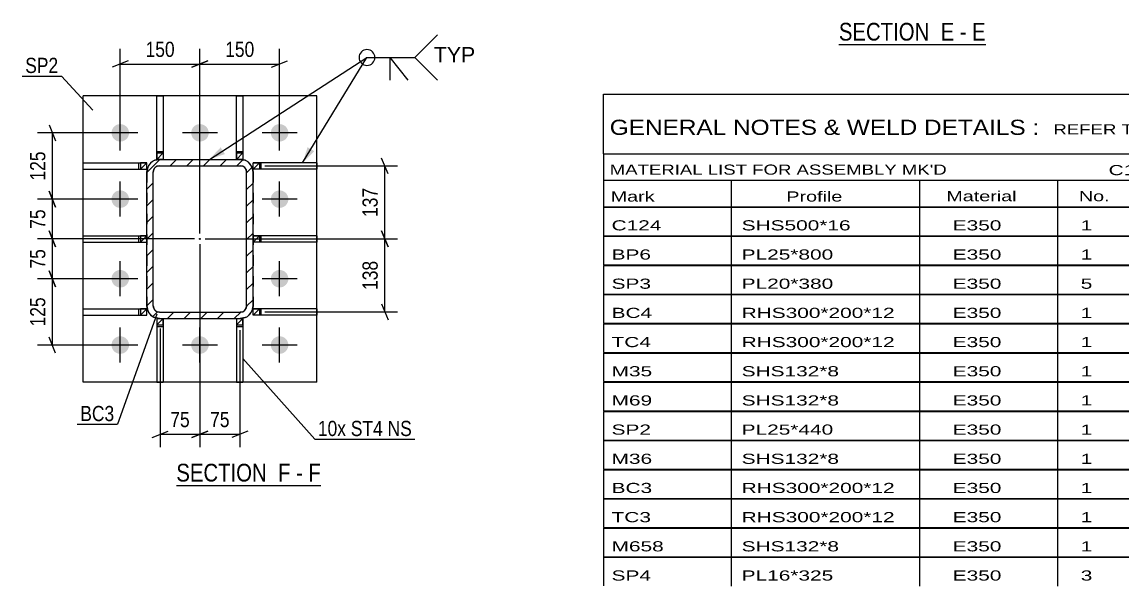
# Model space of a CAD drawing. Header units: millimetres. Extents: x -94 to 747, y -29 to 565.
# Drawn here: x 312 to 519.4, y 118.7 to 224.7 of the extents above; entities that cross this region are included whole.
import ezdxf

# ---------------------------------------------------------------- set-up
doc = ezdxf.new("R2010")
doc.units = ezdxf.units.MM
doc.linetypes.add('DXK_LINE_DOT2', pattern=[3.9198, 1.9599, -1.9599])
doc.linetypes.add('DXK_LINE_DOT3', pattern=[5.9187, 2.979, -0.9799, 0.9799, -0.9799])
doc.styles.add('Arial', font='ARIAL.TTF', dxfattribs={"height": 0.2})
doc.styles.add('Arial Narrow', font='ARIALN.TTF', dxfattribs={"height": 0.2})

# ---------------------------------------------------------------- blocks, each defined once
blk = doc.blocks.new('Unknown-708339396-16 - 35504')
at = {"color": 6, "linetype": 'Continuous'}
blk.add_line((465.88, 220.4), (493.53, 220.4), dxfattribs=at)
at = {"color": 0, "linetype": 'Continuous'}
for points in [[(483.99, 221.15), (483.99, 224.65), (465.88, 224.65), (465.88, 221.15)], [(487.6, 221.15), (487.6, 224.65), (485.04, 224.65), (485.04, 221.15)], [(489.92, 221.15), (489.92, 224.65), (488.65, 224.65), (488.65, 221.15)], [(493.53, 221.15), (493.53, 224.65), (490.97, 224.65), (490.97, 221.15)]]:
    blk.add_wipeout(points, dxfattribs=at)
at = {"color": 7, "linetype": 'Continuous', "style": 'Arial Narrow'}
for s, p in [('SECTION ', (465.88, 221.15)), ('E', (485.04, 221.15)), ('E', (490.97, 221.15)), ('-', (488.65, 221.15))]:
    blk.add_text(s, height=3.34, dxfattribs=at).set_placement(p)
blk = doc.blocks.new('Unknown-708339396-17 - 36578')
at = {"color": 6, "linetype": 'Continuous'}
blk.add_line((341.11, 137.29), (368.32, 137.29), dxfattribs=at)
at = {"color": 0, "linetype": 'Continuous'}
for points in [[(359.22, 138.04), (359.22, 141.54), (341.11, 141.54), (341.11, 138.04)], [(362.61, 138.04), (362.61, 141.54), (360.27, 141.54), (360.27, 138.04)], [(364.93, 138.04), (364.93, 141.54), (363.66, 141.54), (363.66, 138.04)], [(368.32, 138.04), (368.32, 141.54), (365.98, 141.54), (365.98, 138.04)]]:
    blk.add_wipeout(points, dxfattribs=at)
at = {"color": 7, "linetype": 'Continuous', "style": 'Arial Narrow'}
for s, p in [('SECTION ', (341.11, 138.04)), ('F', (360.27, 138.04)), ('F', (365.98, 138.04)), ('-', (363.66, 138.04))]:
    blk.add_text(s, height=3.34, dxfattribs=at).set_placement(p)
blk = doc.blocks.new('Part-708339396-36595 - 36578')
at = {"linetype": 'Continuous'}
h = blk.add_hatch(dxfattribs=at)
h.set_pattern_fill('', scale=0.7, style=0, pattern_type=0)
h.set_pattern_definition([(45, (352.453, 167.5567), (-1.5715, 1.5715), [])])
h.paths.add_polyline_path([(352.45, 168.76), (352.45, 167.56), (353.65, 167.56), (353.65, 168.76)])
at = {"color": 7, "linetype": 'DXK_LINE_DOT2'}
for p, q in [((352.45, 168.76), (352.45, 167.56)), ((352.45, 168.76), (353.65, 168.76)), ((353.65, 168.76), (353.65, 167.56)), ((352.45, 167.26), (353.65, 167.26))]:
    blk.add_line(p, q, dxfattribs=at)
at = {"color": 2, "linetype": 'Continuous'}
for p, q in [((352.45, 168.76), (352.45, 167.56)), ((352.45, 168.76), (353.65, 168.76)), ((353.65, 167.56), (353.65, 168.76)), ((352.45, 167.56), (352.45, 156.76)), ((352.45, 167.56), (353.65, 167.56)), ((353.65, 167.56), (353.65, 156.76)), ((352.45, 156.76), (353.65, 156.76))]:
    blk.add_line(p, q, dxfattribs=at)
blk = doc.blocks.new('Part-708339396-36600 - 36578')
at = {"linetype": 'Continuous'}
h = blk.add_hatch(dxfattribs=at)
h.set_pattern_fill('', scale=0.7, style=0, pattern_type=0)
h.set_pattern_definition([(45, (334.3466, 196.9126), (-1.5715, 1.5715), [])])
h.paths.add_polyline_path([(334.35, 198.11), (334.35, 196.91), (335.55, 196.91), (335.55, 198.11)])
at = {"color": 2, "linetype": 'Continuous'}
for p, q in [((323.55, 198.11), (334.35, 198.11)), ((323.55, 196.91), (323.55, 198.11)), ((335.55, 198.11), (334.35, 198.11)), ((334.35, 198.11), (334.35, 196.91)), ((335.55, 196.91), (335.55, 198.11)), ((323.55, 196.91), (334.35, 196.91)), ((334.35, 196.91), (335.55, 196.91))]:
    blk.add_line(p, q, dxfattribs=at)
at = {"color": 7, "linetype": 'DXK_LINE_DOT2'}
for p, q in [((334.05, 196.91), (334.05, 198.11)), ((334.35, 198.11), (335.55, 198.11)), ((335.55, 196.91), (335.55, 198.11)), ((334.35, 196.91), (335.55, 196.91))]:
    blk.add_line(p, q, dxfattribs=at)
blk = doc.blocks.new('Part-708339396-36592 - 36578')
at = {"linetype": 'Continuous'}
h = blk.add_hatch(dxfattribs=at)
h.set_pattern_fill('', scale=0.7, style=0, pattern_type=0)
h.set_pattern_definition([(45, (335.553, 171.1626), (-1.57154, 1.57154), [])])
h.paths.add_polyline_path([(335.55, 196.36), (335.55, 171.16), (335.74, 170.24), (336.26, 169.47), (337.03, 168.95), (337.95, 168.76), (353.15, 168.76), (354.07, 168.95), (354.85, 169.47), (355.37, 170.24), (355.55, 171.16), (355.55, 196.36), (355.37, 197.28), (354.85, 198.06), (354.07, 198.58), (353.15, 198.76), (337.95, 198.76), (337.03, 198.58), (336.26, 198.06), (335.74, 197.28)])
h.paths.add_polyline_path([(337.1, 197.21), (337.49, 197.47), (337.95, 197.56), (353.15, 197.56), (353.61, 197.47), (354, 197.21), (354.26, 196.82), (354.35, 196.36), (354.35, 171.16), (354.26, 170.7), (354, 170.31), (353.61, 170.05), (353.15, 169.96), (337.95, 169.96), (337.49, 170.05), (337.1, 170.31), (336.84, 170.7), (336.75, 171.16), (336.75, 196.36), (336.84, 196.82)])
blk.add_hatch(color=246, dxfattribs=at).paths.add_polyline_path([(345.55, 183.66, -1), (345.55, 183.86, -1)])
at = {"color": 7, "linetype": 'DXK_LINE_DOT2'}
for p, q in [((335.55, 196.36), (335.74, 197.28)), ((337.03, 198.58), (337.95, 198.76)), ((337.95, 197.56), (337.49, 197.47)), ((337.95, 198.76), (353.15, 198.76)), ((337.95, 197.56), (353.15, 197.56)), ((353.15, 198.76), (354.07, 198.58)), ((353.61, 197.47), (353.15, 197.56)), ((355.37, 197.28), (355.55, 196.36)), ((335.55, 196.36), (335.55, 171.16)), ((336.84, 196.82), (336.75, 196.36)), ((336.75, 171.16), (336.75, 196.36)), ((354.35, 196.36), (354.26, 196.82)), ((354.35, 171.16), (354.35, 196.36)), ((355.55, 196.36), (355.55, 171.16)), ((335.74, 170.24), (335.55, 171.16)), ((336.75, 171.16), (336.84, 170.7)), ((337.49, 170.05), (337.95, 169.96)), ((353.15, 169.96), (353.61, 170.05)), ((354.26, 170.7), (354.35, 171.16)), ((355.55, 171.16), (355.37, 170.24)), ((337.95, 168.76), (337.03, 168.95)), ((337.95, 169.96), (353.15, 169.96)), ((337.95, 168.76), (353.15, 168.76)), ((354.07, 168.95), (353.15, 168.76))]:
    blk.add_line(p, q, dxfattribs=at)
at = {"color": 2, "linetype": 'Continuous'}
for p, q in [((335.74, 197.28), (335.55, 196.36)), ((337.95, 198.76), (337.03, 198.58)), ((337.49, 197.47), (337.95, 197.56)), ((337.95, 198.76), (353.15, 198.76)), ((337.95, 197.56), (353.15, 197.56)), ((354.07, 198.58), (353.15, 198.76)), ((353.15, 197.56), (353.61, 197.47)), ((355.55, 196.36), (355.37, 197.28)), ((335.55, 171.16), (335.55, 196.36)), ((336.75, 196.36), (336.84, 196.82)), ((336.75, 171.16), (336.75, 196.36)), ((354.26, 196.82), (354.35, 196.36)), ((354.35, 171.16), (354.35, 196.36)), ((355.55, 171.16), (355.55, 196.36)), ((335.55, 171.16), (335.74, 170.24)), ((336.84, 170.7), (336.75, 171.16)), ((337.95, 169.96), (337.49, 170.05)), ((353.61, 170.05), (353.15, 169.96)), ((354.35, 171.16), (354.26, 170.7)), ((355.37, 170.24), (355.55, 171.16)), ((337.03, 168.95), (337.95, 168.76)), ((337.95, 169.96), (353.15, 169.96)), ((337.95, 168.76), (353.15, 168.76)), ((353.15, 168.76), (354.07, 168.95))]:
    blk.add_line(p, q, dxfattribs=at)
at = {"color": 7, "linetype": 'DXK_LINE_DOT3'}
blk.add_line((345.55, 183.76), (345.55, 183.76), dxfattribs=at)
at = {"color": 246, "linetype": 'DXK_LINE_DOT2'}
blk.add_line((345.55, 183.76), (345.55, 183.76), dxfattribs=at)
at = {"color": 246, "linetype": 'Continuous'}
blk.add_circle((345.55, 183.76), 0.1, dxfattribs=at)
at = {"color": 7, "linetype": 'DXK_LINE_DOT2'}
for centre, radius, start, end in [((337.95, 196.36), 2.4, 112.5, 157.5), ((337.95, 196.36), 1.2, 112.5, 157.5), ((353.15, 196.36), 1.2, 22.5, 67.5), ((353.15, 196.36), 2.4, 22.5, 67.5), ((337.95, 171.16), 2.4, 202.5, 247.5), ((337.95, 171.16), 1.2, 202.5, 247.5), ((353.15, 171.16), 1.2, 292.5, 337.5), ((353.15, 171.16), 2.4, 292.5, 337.5)]:
    blk.add_arc(centre, radius, start, end, dxfattribs=at)
at = {"color": 2, "linetype": 'Continuous'}
for centre, radius, start, end in [((337.95, 196.36), 2.4, 112.5, 157.5), ((337.95, 196.36), 1.2, 112.5, 157.5), ((353.15, 196.36), 1.2, 22.5, 67.5), ((353.15, 196.36), 2.4, 22.5, 67.5), ((337.95, 171.16), 2.4, 202.5, 247.5), ((337.95, 171.16), 1.2, 202.5, 247.5), ((353.15, 171.16), 1.2, 292.5, 337.5), ((353.15, 171.16), 2.4, 292.5, 337.5)]:
    blk.add_arc(centre, radius, start, end, dxfattribs=at)
blk = doc.blocks.new('Part-708339396-36593 - 36578')
at = {"color": 2, "linetype": 'Continuous'}
for p, q in [((323.55, 156.76), (323.55, 210.76)), ((367.55, 210.76), (323.55, 210.76)), ((367.55, 156.76), (367.55, 210.76)), ((367.55, 156.76), (323.55, 156.76))]:
    blk.add_line(p, q, dxfattribs=at)
blk = doc.blocks.new('Part-708339396-36596 - 36578')
at = {"linetype": 'Continuous'}
h = blk.add_hatch(dxfattribs=at)
h.set_pattern_fill('', scale=0.7, style=0, pattern_type=0)
h.set_pattern_definition([(45, (337.453, 167.5567), (-1.5715, 1.5715), [])])
h.paths.add_polyline_path([(337.45, 168.76), (337.45, 167.56), (338.65, 167.56), (338.65, 168.76)])
at = {"color": 7, "linetype": 'DXK_LINE_DOT2'}
for p, q in [((337.45, 168.76), (337.45, 167.56)), ((337.45, 168.76), (338.65, 168.76)), ((338.65, 168.76), (338.65, 167.56)), ((337.45, 167.26), (338.65, 167.26))]:
    blk.add_line(p, q, dxfattribs=at)
at = {"color": 2, "linetype": 'Continuous'}
for p, q in [((337.45, 168.76), (337.45, 167.56)), ((337.45, 168.76), (338.65, 168.76)), ((338.65, 167.56), (338.65, 168.76)), ((337.45, 167.56), (337.45, 156.76)), ((337.45, 167.56), (338.65, 167.56)), ((338.65, 167.56), (338.65, 156.76)), ((337.45, 156.76), (338.65, 156.76))]:
    blk.add_line(p, q, dxfattribs=at)
blk = doc.blocks.new('Part-708339396-36597 - 36578')
at = {"linetype": 'Continuous'}
h = blk.add_hatch(dxfattribs=at)
h.set_pattern_fill('', scale=0.7, style=0, pattern_type=0)
h.set_pattern_definition([(45, (352.453, 198.7626), (-1.5715, 1.5715), [])])
h.paths.add_polyline_path([(352.45, 199.97), (352.45, 198.76), (353.65, 198.76), (353.65, 199.97)])
at = {"color": 2, "linetype": 'Continuous'}
for p, q in [((352.45, 199.97), (352.45, 210.76)), ((352.45, 210.76), (353.65, 210.76)), ((353.65, 210.76), (353.65, 199.97)), ((352.45, 198.76), (352.45, 199.97)), ((352.45, 199.97), (353.65, 199.97)), ((353.65, 199.97), (353.65, 198.76)), ((353.65, 198.76), (352.45, 198.76))]:
    blk.add_line(p, q, dxfattribs=at)
at = {"color": 7, "linetype": 'DXK_LINE_DOT2'}
for p, q in [((352.45, 200.26), (353.65, 200.26)), ((352.45, 199.97), (352.45, 198.76)), ((353.65, 199.97), (353.65, 198.76)), ((353.65, 198.76), (352.45, 198.76))]:
    blk.add_line(p, q, dxfattribs=at)
blk = doc.blocks.new('Part-708339396-36598 - 36578')
at = {"linetype": 'Continuous'}
h = blk.add_hatch(dxfattribs=at)
h.set_pattern_fill('', scale=0.7, style=0, pattern_type=0)
h.set_pattern_definition([(45, (337.453, 198.7626), (-1.5715, 1.5715), [])])
h.paths.add_polyline_path([(337.45, 199.97), (337.45, 198.76), (338.65, 198.76), (338.65, 199.97)])
at = {"color": 2, "linetype": 'Continuous'}
for p, q in [((337.45, 199.97), (337.45, 210.76)), ((337.45, 210.76), (338.65, 210.76)), ((338.65, 210.76), (338.65, 199.97)), ((337.45, 198.76), (337.45, 199.97)), ((337.45, 199.97), (338.65, 199.97)), ((338.65, 199.97), (338.65, 198.76)), ((338.65, 198.76), (337.45, 198.76))]:
    blk.add_line(p, q, dxfattribs=at)
at = {"color": 7, "linetype": 'DXK_LINE_DOT2'}
for p, q in [((337.45, 200.26), (338.65, 200.26)), ((337.45, 199.97), (337.45, 198.76)), ((338.65, 199.97), (338.65, 198.76)), ((338.65, 198.76), (337.45, 198.76))]:
    blk.add_line(p, q, dxfattribs=at)
blk = doc.blocks.new('Part-708339396-36599 - 36578')
at = {"linetype": 'Continuous'}
h = blk.add_hatch(dxfattribs=at)
h.set_pattern_fill('', scale=0.7, style=0, pattern_type=0)
h.set_pattern_definition([(45, (334.3466, 183.1626), (-1.5715, 1.5715), [])])
h.paths.add_polyline_path([(334.35, 184.36), (334.35, 183.16), (335.55, 183.16), (335.55, 184.36)])
at = {"color": 2, "linetype": 'Continuous'}
for p, q in [((323.55, 184.36), (334.35, 184.36)), ((323.55, 183.16), (323.55, 184.36)), ((323.55, 183.16), (334.35, 183.16)), ((335.55, 184.36), (334.35, 184.36)), ((334.35, 184.36), (334.35, 183.16)), ((334.35, 183.16), (335.55, 183.16)), ((335.55, 183.16), (335.55, 184.36))]:
    blk.add_line(p, q, dxfattribs=at)
at = {"color": 7, "linetype": 'DXK_LINE_DOT2'}
for p, q in [((334.05, 183.16), (334.05, 184.36)), ((334.35, 184.36), (335.55, 184.36)), ((334.35, 183.16), (335.55, 183.16)), ((335.55, 183.16), (335.55, 184.36))]:
    blk.add_line(p, q, dxfattribs=at)
blk = doc.blocks.new('Part-708339396-36601 - 36578')
at = {"linetype": 'Continuous'}
h = blk.add_hatch(dxfattribs=at)
h.set_pattern_fill('', scale=0.7, style=0, pattern_type=0)
h.set_pattern_definition([(45, (334.3466, 169.4126), (-1.5715, 1.5715), [])])
h.paths.add_polyline_path([(334.35, 170.61), (334.35, 169.41), (335.55, 169.41), (335.55, 170.61)])
at = {"color": 2, "linetype": 'Continuous'}
for p, q in [((323.55, 170.61), (334.35, 170.61)), ((323.55, 169.41), (323.55, 170.61)), ((335.55, 170.61), (334.35, 170.61)), ((334.35, 170.61), (334.35, 169.41)), ((335.55, 169.41), (335.55, 170.61)), ((323.55, 169.41), (334.35, 169.41)), ((334.35, 169.41), (335.55, 169.41))]:
    blk.add_line(p, q, dxfattribs=at)
at = {"color": 7, "linetype": 'DXK_LINE_DOT2'}
for p, q in [((334.05, 169.41), (334.05, 170.61)), ((334.35, 170.61), (335.55, 170.61)), ((335.55, 169.41), (335.55, 170.61)), ((334.35, 169.41), (335.55, 169.41))]:
    blk.add_line(p, q, dxfattribs=at)
blk = doc.blocks.new('Part-708339396-36602 - 36578')
at = {"linetype": 'Continuous'}
h = blk.add_hatch(dxfattribs=at)
h.set_pattern_fill('', scale=0.7, style=0, pattern_type=0)
h.set_pattern_definition([(45, (355.553, 183.1626), (-1.5715, 1.5715), [])])
h.paths.add_polyline_path([(355.55, 184.36), (355.55, 183.16), (356.76, 183.16), (356.76, 184.36)])
at = {"color": 7, "linetype": 'DXK_LINE_DOT2'}
for p, q in [((355.55, 183.16), (355.55, 184.36)), ((356.76, 184.36), (355.55, 184.36)), ((356.76, 183.16), (355.55, 183.16)), ((357.05, 183.16), (357.05, 184.36))]:
    blk.add_line(p, q, dxfattribs=at)
at = {"color": 2, "linetype": 'Continuous'}
for p, q in [((355.55, 183.16), (355.55, 184.36)), ((355.55, 184.36), (356.76, 184.36)), ((356.76, 183.16), (355.55, 183.16)), ((367.55, 184.36), (356.76, 184.36)), ((356.76, 184.36), (356.76, 183.16)), ((367.55, 183.16), (356.76, 183.16)), ((367.55, 184.36), (367.55, 183.16))]:
    blk.add_line(p, q, dxfattribs=at)
blk = doc.blocks.new('Part-708339396-36603 - 36578')
at = {"linetype": 'Continuous'}
h = blk.add_hatch(dxfattribs=at)
h.set_pattern_fill('', scale=0.7, style=0, pattern_type=0)
h.set_pattern_definition([(45, (355.553, 196.9126), (-1.5715, 1.5715), [])])
h.paths.add_polyline_path([(355.55, 198.11), (355.55, 196.91), (356.76, 196.91), (356.76, 198.11)])
at = {"color": 7, "linetype": 'DXK_LINE_DOT2'}
for p, q in [((355.55, 196.91), (355.55, 198.11)), ((356.76, 198.11), (355.55, 198.11)), ((357.05, 196.91), (357.05, 198.11)), ((356.76, 196.91), (355.55, 196.91))]:
    blk.add_line(p, q, dxfattribs=at)
at = {"color": 2, "linetype": 'Continuous'}
for p, q in [((355.55, 196.91), (355.55, 198.11)), ((355.55, 198.11), (356.76, 198.11)), ((367.55, 198.11), (356.76, 198.11)), ((356.76, 198.11), (356.76, 196.91)), ((367.55, 198.11), (367.55, 196.91)), ((356.76, 196.91), (355.55, 196.91)), ((367.55, 196.91), (356.76, 196.91))]:
    blk.add_line(p, q, dxfattribs=at)
blk = doc.blocks.new('Part-708339396-36604 - 36578')
at = {"linetype": 'Continuous'}
h = blk.add_hatch(dxfattribs=at)
h.set_pattern_fill('', scale=0.7, style=0, pattern_type=0)
h.set_pattern_definition([(45, (355.553, 169.4126), (-1.5715, 1.5715), [])])
h.paths.add_polyline_path([(355.55, 170.61), (355.55, 169.41), (356.76, 169.41), (356.76, 170.61)])
at = {"color": 7, "linetype": 'DXK_LINE_DOT2'}
for p, q in [((355.55, 169.41), (355.55, 170.61)), ((356.76, 170.61), (355.55, 170.61)), ((357.05, 169.41), (357.05, 170.61)), ((356.76, 169.41), (355.55, 169.41))]:
    blk.add_line(p, q, dxfattribs=at)
at = {"color": 2, "linetype": 'Continuous'}
for p, q in [((355.55, 169.41), (355.55, 170.61)), ((355.55, 170.61), (356.76, 170.61)), ((367.55, 170.61), (356.76, 170.61)), ((356.76, 170.61), (356.76, 169.41)), ((367.55, 170.61), (367.55, 169.41)), ((356.76, 169.41), (355.55, 169.41)), ((367.55, 169.41), (356.76, 169.41))]:
    blk.add_line(p, q, dxfattribs=at)
blk = doc.blocks.new('Bolt-708339396-36692 - 36578')
at = {"linetype": 'Continuous'}
for points in [[(328.9, 203.76, -1), (332.2, 203.76, -1)], [(343.9, 203.76, -1), (347.2, 203.76, -1)], [(358.9, 203.76, -1), (362.2, 203.76, -1)], [(328.9, 191.26, -1), (332.2, 191.26, -1)], [(358.9, 191.26, -1), (362.2, 191.26, -1)], [(328.9, 176.26, -1), (332.2, 176.26, -1)], [(358.9, 176.26, -1), (362.2, 176.26, -1)], [(328.9, 163.76, -1), (332.2, 163.76, -1)], [(343.9, 163.76, -1), (347.2, 163.76, -1)], [(358.9, 163.76, -1), (362.2, 163.76, -1)]]:
    blk.add_hatch(color=1, dxfattribs=at).paths.add_polyline_path(points)
at = {"color": 1, "linetype": 'Continuous'}
for p, q in [((330.55, 200.46), (330.55, 207.06)), ((345.55, 200.46), (345.55, 207.06)), ((360.55, 200.46), (360.55, 207.06)), ((333.85, 203.76), (327.25, 203.76)), ((348.85, 203.76), (342.25, 203.76)), ((363.85, 203.76), (357.25, 203.76)), ((330.55, 187.96), (330.55, 194.56)), ((360.55, 187.96), (360.55, 194.56)), ((333.85, 191.26), (327.25, 191.26)), ((363.85, 191.26), (357.25, 191.26)), ((330.55, 172.96), (330.55, 179.56)), ((360.55, 172.96), (360.55, 179.56)), ((333.85, 176.26), (327.25, 176.26)), ((363.85, 176.26), (357.25, 176.26)), ((330.55, 160.46), (330.55, 167.06)), ((345.55, 160.46), (345.55, 167.06)), ((360.55, 160.46), (360.55, 167.06)), ((333.85, 163.76), (327.25, 163.76)), ((348.85, 163.76), (342.25, 163.76)), ((363.85, 163.76), (357.25, 163.76))]:
    blk.add_line(p, q, dxfattribs=at)
blk = doc.blocks.new('StraightDimension-708339396-47239 - 36578')
at = {"color": 7, "linetype": 'Continuous'}
for p, q in [((329.55, 176.26), (314.93, 176.26)), ((317.18, 177.76), (318.38, 174.76)), ((317.78, 163.76), (317.78, 176.26)), ((318.38, 162.26), (317.18, 165.26)), ((329.55, 163.76), (314.93, 163.76))]:
    blk.add_line(p, q, dxfattribs=at)
at = {"color": 0}
blk.add_wipeout([(317.03, 173.35), (312.83, 173.35), (312.83, 166.67), (317.03, 166.67)], dxfattribs=at)
at = {"color": 3, "style": 'Arial Narrow'}
blk.add_text('125', height=2.863, rotation=90.0002, dxfattribs=at).set_placement((316.43, 167.27))
blk = doc.blocks.new('StraightDimension-708339396-47237 - 36578')
at = {"color": 7, "linetype": 'Continuous'}
for p, q in [((329.55, 191.26), (314.93, 191.26)), ((317.18, 192.76), (318.38, 189.76)), ((317.78, 183.76), (317.78, 191.26)), ((318.38, 182.26), (317.18, 185.26)), ((344.55, 183.76), (314.93, 183.76))]:
    blk.add_line(p, q, dxfattribs=at)
at = {"color": 0}
blk.add_wipeout([(317.03, 189.94), (312.83, 189.94), (312.83, 185.08), (317.03, 185.08)], dxfattribs=at)
at = {"color": 3, "style": 'Arial Narrow'}
blk.add_text('75', height=2.863, rotation=90.0002, dxfattribs=at).set_placement((316.43, 185.68))
blk = doc.blocks.new('StraightDimension-708339396-47386 - 36578')
at = {"color": 7, "linetype": 'Continuous'}
for p, q in [((380.97, 182.26), (379.77, 185.26)), ((346.55, 183.76), (382.77, 183.76)), ((380.37, 170.01), (380.37, 183.76)), ((357.76, 170.01), (382.77, 170.01)), ((379.77, 171.51), (380.97, 168.51))]:
    blk.add_line(p, q, dxfattribs=at)
at = {"color": 0}
blk.add_wipeout([(379.62, 180.23), (375.42, 180.23), (375.42, 173.55), (379.62, 173.55)], dxfattribs=at)
at = {"color": 3, "style": 'Arial Narrow'}
blk.add_text('138', height=2.863, rotation=90.0002, dxfattribs=at).set_placement((379.02, 174.15))
blk = doc.blocks.new('StraightDimension-708339396-47432 - 36578')
at = {"color": 7, "linetype": 'Continuous'}
for p, q in [((345.55, 182.76), (345.55, 144.54)), ((338.05, 166.88), (338.05, 144.54)), ((336.55, 146.34), (339.55, 147.54)), ((347.05, 147.54), (344.05, 146.34)), ((338.05, 146.94), (345.55, 146.94))]:
    blk.add_line(p, q, dxfattribs=at)
at = {"color": 0}
blk.add_wipeout([(344.23, 147.69), (344.23, 151.89), (339.37, 151.89), (339.37, 147.69)], dxfattribs=at)
at = {"color": 3, "style": 'Arial Narrow'}
blk.add_text('75', height=2.863, dxfattribs=at).set_placement((339.97, 148.29))
blk = doc.blocks.new('StraightDimension-708339396-47238 - 36578')
at = {"color": 7, "linetype": 'Continuous'}
for p, q in [((317.18, 185.26), (318.38, 182.26)), ((344.55, 183.76), (314.93, 183.76)), ((317.78, 176.26), (317.78, 183.76)), ((329.55, 176.26), (314.93, 176.26)), ((318.38, 174.76), (317.18, 177.76))]:
    blk.add_line(p, q, dxfattribs=at)
at = {"color": 0}
blk.add_wipeout([(317.03, 182.44), (312.83, 182.44), (312.83, 177.58), (317.03, 177.58)], dxfattribs=at)
at = {"color": 3, "style": 'Arial Narrow'}
blk.add_text('75', height=2.863, rotation=90.0002, dxfattribs=at).set_placement((316.43, 178.18))
blk = doc.blocks.new('StraightDimension-708339396-47203 - 36578')
at = {"color": 7, "linetype": 'Continuous'}
for p, q in [((345.55, 184.76), (345.55, 219.57)), ((360.55, 204.76), (360.55, 219.57)), ((347.05, 217.32), (344.05, 216.12)), ((345.55, 216.72), (360.55, 216.72)), ((359.05, 216.12), (362.05, 217.32))]:
    blk.add_line(p, q, dxfattribs=at)
at = {"color": 0}
blk.add_wipeout([(356.4, 217.47), (356.4, 221.67), (349.71, 221.67), (349.71, 217.47)], dxfattribs=at)
at = {"color": 3, "style": 'Arial Narrow'}
blk.add_text('150', height=2.863, dxfattribs=at).set_placement((350.31, 218.07))
blk = doc.blocks.new('StraightDimension-708339396-47204 - 36578')
at = {"color": 7, "linetype": 'Continuous'}
for p, q in [((330.55, 204.76), (330.55, 219.57)), ((345.55, 184.76), (345.55, 219.57)), ((332.05, 217.32), (329.05, 216.12)), ((330.55, 216.72), (345.55, 216.72)), ((344.05, 216.12), (347.05, 217.32))]:
    blk.add_line(p, q, dxfattribs=at)
at = {"color": 0}
blk.add_wipeout([(341.4, 217.47), (341.4, 221.67), (334.71, 221.67), (334.71, 217.47)], dxfattribs=at)
at = {"color": 3, "style": 'Arial Narrow'}
blk.add_text('150', height=2.863, dxfattribs=at).set_placement((335.31, 218.07))
blk = doc.blocks.new('StraightDimension-708339396-47236 - 36578')
at = {"color": 7, "linetype": 'Continuous'}
for p, q in [((317.18, 205.26), (318.38, 202.26)), ((329.55, 203.76), (314.93, 203.76)), ((317.78, 191.26), (317.78, 203.76)), ((329.55, 191.26), (314.93, 191.26)), ((318.38, 189.76), (317.18, 192.76))]:
    blk.add_line(p, q, dxfattribs=at)
at = {"color": 0}
blk.add_wipeout([(317.03, 200.85), (312.83, 200.85), (312.83, 194.17), (317.03, 194.17)], dxfattribs=at)
at = {"color": 3, "style": 'Arial Narrow'}
blk.add_text('125', height=2.863, rotation=90.0002, dxfattribs=at).set_placement((316.43, 194.77))
blk = doc.blocks.new('StraightDimension-708339396-47385 - 36578')
at = {"color": 7, "linetype": 'Continuous'}
for p, q in [((357.76, 197.51), (382.77, 197.51)), ((380.97, 196.01), (379.77, 199.01)), ((380.37, 183.76), (380.37, 197.51)), ((379.77, 185.26), (380.97, 182.26)), ((346.55, 183.76), (382.77, 183.76))]:
    blk.add_line(p, q, dxfattribs=at)
at = {"color": 0}
blk.add_wipeout([(379.62, 193.98), (375.42, 193.98), (375.42, 187.3), (379.62, 187.3)], dxfattribs=at)
at = {"color": 3, "style": 'Arial Narrow'}
blk.add_text('137', height=2.863, rotation=90.0002, dxfattribs=at).set_placement((379.02, 187.9))
blk = doc.blocks.new('StraightDimension-708339396-47431 - 36578')
at = {"color": 7, "linetype": 'Continuous'}
for p, q in [((345.55, 182.76), (345.55, 144.54)), ((353.05, 166.56), (353.05, 144.54)), ((344.05, 146.34), (347.05, 147.54)), ((354.55, 147.54), (351.55, 146.34)), ((345.55, 146.94), (353.05, 146.94))]:
    blk.add_line(p, q, dxfattribs=at)
at = {"color": 0}
blk.add_wipeout([(351.73, 147.69), (351.73, 151.89), (346.87, 151.89), (346.87, 147.69)], dxfattribs=at)
at = {"color": 3, "style": 'Arial Narrow'}
blk.add_text('75', height=2.863, dxfattribs=at).set_placement((347.47, 148.29))
blk = doc.blocks.new('Unknown-708339396-48023')
at = {"color": 7, "linetype": 'Continuous'}
for p, q in [((421.57, 211.06), (581.57, 211.06)), ((421.57, 199.81), (421.57, 211.06)), ((421.57, 199.81), (581.57, 199.81)), ((421.57, 199.81), (421.57, 194.81)), ((421.57, 194.81), (581.57, 194.81)), ((421.57, 194.81), (421.57, 189.81)), ((445.57, 194.81), (445.57, 189.81)), ((481.07, 194.81), (481.07, 189.81)), ((507.07, 194.81), (507.07, 189.81)), ((421.57, 189.81), (581.57, 189.81)), ((421.57, 189.76), (421.57, 184.36)), ((421.57, 189.76), (581.57, 189.76)), ((445.57, 189.81), (445.57, 184.31)), ((481.07, 189.81), (481.07, 184.31)), ((507.07, 189.81), (507.07, 184.31)), ((421.57, 184.36), (581.57, 184.36)), ((421.57, 184.26), (421.57, 178.86)), ((421.57, 184.26), (581.57, 184.26)), ((445.57, 184.31), (445.57, 178.81)), ((481.07, 184.31), (481.07, 178.81)), ((507.07, 184.31), (507.07, 178.81)), ((421.57, 178.86), (581.57, 178.86)), ((421.57, 178.76), (421.57, 173.36)), ((421.57, 178.76), (581.57, 178.76)), ((445.57, 178.81), (445.57, 173.31)), ((481.07, 178.81), (481.07, 173.31)), ((507.07, 178.81), (507.07, 173.31)), ((421.57, 173.36), (581.57, 173.36)), ((421.57, 173.26), (421.57, 167.86)), ((421.57, 173.26), (581.57, 173.26)), ((445.57, 173.31), (445.57, 167.81)), ((481.07, 173.31), (481.07, 167.81)), ((507.07, 173.31), (507.07, 167.81)), ((421.57, 167.86), (581.57, 167.86)), ((421.57, 167.76), (421.57, 162.36)), ((421.57, 167.76), (581.57, 167.76)), ((445.57, 167.81), (445.57, 162.31)), ((481.07, 167.81), (481.07, 162.31)), ((507.07, 167.81), (507.07, 162.31)), ((421.57, 162.36), (581.57, 162.36)), ((421.57, 162.26), (421.57, 156.86)), ((421.57, 162.26), (581.57, 162.26)), ((445.57, 162.31), (445.57, 156.81)), ((481.07, 162.31), (481.07, 156.81)), ((507.07, 162.31), (507.07, 156.81)), ((421.57, 156.86), (581.57, 156.86)), ((421.57, 156.76), (421.57, 151.36)), ((421.57, 156.76), (581.57, 156.76)), ((445.57, 156.81), (445.57, 151.31)), ((481.07, 156.81), (481.07, 151.31)), ((507.07, 156.81), (507.07, 151.31)), ((421.57, 151.36), (581.57, 151.36)), ((421.57, 151.26), (421.57, 145.86)), ((421.57, 151.26), (581.57, 151.26)), ((445.57, 151.31), (445.57, 145.81)), ((481.07, 151.31), (481.07, 145.81)), ((507.07, 151.31), (507.07, 145.81)), ((421.57, 145.86), (581.57, 145.86)), ((421.57, 145.76), (421.57, 140.36)), ((421.57, 145.76), (581.57, 145.76)), ((445.57, 145.81), (445.57, 140.31)), ((481.07, 145.81), (481.07, 140.31)), ((507.07, 145.81), (507.07, 140.31)), ((421.57, 140.36), (581.57, 140.36)), ((421.57, 140.26), (421.57, 134.86)), ((421.57, 140.26), (581.57, 140.26)), ((445.57, 140.31), (445.57, 134.81)), ((481.07, 140.31), (481.07, 134.81)), ((507.07, 140.31), (507.07, 134.81)), ((421.57, 134.86), (581.57, 134.86)), ((445.57, 134.81), (445.57, 129.31)), ((481.07, 134.81), (481.07, 129.31)), ((507.07, 134.81), (507.07, 129.31)), ((421.57, 134.76), (421.57, 129.36)), ((421.57, 134.76), (581.57, 134.76)), ((421.57, 129.36), (581.57, 129.36)), ((421.57, 129.26), (421.57, 123.86)), ((421.57, 129.26), (581.57, 129.26)), ((445.57, 129.31), (445.57, 123.81)), ((481.07, 129.31), (481.07, 123.81)), ((507.07, 129.31), (507.07, 123.81)), ((421.57, 123.86), (581.57, 123.86)), ((421.57, 123.76), (421.57, 118.36)), ((421.57, 123.76), (581.57, 123.76)), ((445.57, 123.81), (445.57, 118.31)), ((481.07, 123.81), (481.07, 118.31)), ((507.07, 123.81), (507.07, 118.31))]:
    blk.add_line(p, q, dxfattribs=at)
at = {"color": 7, "style": 'Arial Narrow'}
for s, height, width, p in [('GENERAL NOTES & WELD DETAILS :', 2.8633, 1.4, (422.72, 203.37)), ('REFER TYP DRAWING TYP-01', 1.9089, 1.6, (506.27, 203.47)), ("MATERIAL LIST FOR ASSEMBLY MK'D", 1.9089, 1.6, (422.72, 195.87)), ('C124', 1.909, 1.794707, (516.67, 195.78)), ('Mark', 1.909, 1.7, (422.9, 190.81)), ('Profile', 1.909, 1.7, (455.98, 190.81)), ('Material', 1.909, 1.7, (486.11, 190.87)), ('No.', 1.909, 1.7, (511.07, 190.87))]:
    blk.add_text(s, height=height, dxfattribs=dict(at, width=width)).set_placement(p)
at = {"color": 7, "linetype": 'Continuous', "style": 'Arial Narrow', "width": 1.794707}
for s, height, p in [('C124', 1.909, (423.07, 185.37)), ('SHS500*16', 1.909, (447.57, 185.37)), ('E350', 1.909, (487.31, 185.37)), ('1', 1.91, (511.42, 185.37)), ('BP6', 1.909, (423.07, 179.87)), ('PL25*800', 1.909, (447.57, 179.87)), ('E350', 1.909, (487.31, 179.87)), ('1', 1.91, (511.42, 179.87)), ('SP3', 1.909, (423.07, 174.37)), ('PL20*380', 1.909, (447.57, 174.37)), ('E350', 1.909, (487.31, 174.37)), ('5', 1.91, (511.42, 174.37)), ('BC4', 1.909, (423.07, 168.87)), ('RHS300*200*12', 1.9089, (447.57, 168.87)), ('E350', 1.909, (487.31, 168.87)), ('1', 1.91, (511.42, 168.87)), ('TC4', 1.909, (423.07, 163.37)), ('RHS300*200*12', 1.9089, (447.57, 163.37)), ('E350', 1.909, (487.31, 163.37)), ('1', 1.91, (511.42, 163.37)), ('M35', 1.909, (423.07, 157.87)), ('SHS132*8', 1.909, (447.57, 157.87)), ('E350', 1.909, (487.31, 157.87)), ('1', 1.91, (511.42, 157.87)), ('M69', 1.909, (423.07, 152.37)), ('SHS132*8', 1.909, (447.57, 152.37)), ('E350', 1.909, (487.31, 152.37)), ('1', 1.91, (511.42, 152.37)), ('SP2', 1.909, (423.07, 146.87)), ('PL25*440', 1.909, (447.57, 146.87)), ('E350', 1.909, (487.31, 146.87)), ('1', 1.91, (511.42, 146.87)), ('M36', 1.909, (423.07, 141.37)), ('SHS132*8', 1.909, (447.57, 141.37)), ('E350', 1.909, (487.31, 141.37)), ('1', 1.91, (511.42, 141.37)), ('BC3', 1.909, (423.07, 135.87)), ('RHS300*200*12', 1.9089, (447.57, 135.87)), ('E350', 1.909, (487.31, 135.87)), ('1', 1.91, (511.42, 135.87)), ('TC3', 1.909, (423.07, 130.37)), ('RHS300*200*12', 1.9089, (447.57, 130.37)), ('E350', 1.909, (487.31, 130.37)), ('1', 1.91, (511.42, 130.37)), ('M658', 1.909, (423.07, 124.87)), ('SHS132*8', 1.909, (447.57, 124.87)), ('E350', 1.909, (487.31, 124.87)), ('1', 1.91, (511.42, 124.87)), ('SP4', 1.909, (423.07, 119.37)), ('PL16*325', 1.909, (447.57, 119.37)), ('E350', 1.909, (487.31, 119.37)), ('3', 1.91, (511.42, 119.37))]:
    blk.add_text(s, height=height, dxfattribs=at).set_placement(p)
blk = doc.blocks.new('Mark-708339396-37599 - 36578')
at = {"color": 0}
blk.add_wipeout([(329.41, 149.42), (329.41, 152.42), (323.02, 152.42), (323.02, 149.42)], dxfattribs=at)
blk.add_wipeout([(329.41, 149.42), (329.41, 152.42), (323.02, 152.42), (323.02, 149.42)], dxfattribs=at)
at = {"color": 30, "linetype": 'Continuous'}
for p in [(337.42, 169.61), (322.42, 148.82)]:
    blk.add_line(p, (330.01, 148.82), dxfattribs=at)
at = {"color": 3, "style": 'Arial Narrow'}
blk.add_text('BC3', height=2.863, dxfattribs=at).set_placement((323.02, 149.42))
blk = doc.blocks.new('WeldMark-708339396-39920 - 36578')
at = {"linetype": 'Continuous'}
for points in [[(350.25, 199.76), (347.33, 198.76), (349.44, 201.02)], [(367.1, 200.28), (364.89, 198.11), (365.82, 201.06)]]:
    blk.add_hatch(color=30, dxfattribs=at).paths.add_polyline_path(points)
at = {"color": 30, "linetype": 'Continuous'}
for p, q in [((347.33, 198.76), (377.01, 217.96)), ((364.89, 198.11), (377.01, 217.96)), ((377.01, 217.96), (386.01, 217.96))]:
    blk.add_line(p, q, dxfattribs=at)
at = {"color": 3, "linetype": 'Continuous'}
for q in [(384.73, 213.67), (381.3, 213.67)]:
    blk.add_line((381.3, 217.96), q, dxfattribs=at)
for start, end in [(90, 270), (270, 90)]:
    blk.add_arc((377.01, 217.96), 1.5, start, end, dxfattribs=at)
at = {"color": 0, "linetype": 'Continuous'}
blk.add_wipeout([(397.39, 217.06), (397.39, 220.06), (389.61, 220.06), (389.61, 217.06)], dxfattribs=at)
blk.add_wipeout([(397.39, 217.06), (397.39, 220.06), (389.61, 220.06), (389.61, 217.06)], dxfattribs=at)
at = {"color": 3, "linetype": 'Continuous'}
for q in [(390.3, 222.24), (390.3, 213.67)]:
    blk.add_line((386.01, 217.96), q, dxfattribs=at)
at = {"color": 3, "linetype": 'Continuous', "style": 'Arial'}
blk.add_text('TYP', height=2.865, dxfattribs=at).set_placement((389.61, 217.06))
blk = doc.blocks.new('MarkSet-708339396-37545 - 36578')
at = {"color": 0}
blk.add_wipeout([(373.06, 146.61), (373.06, 149.61), (367.76, 149.61), (367.76, 146.61)], dxfattribs=at)
blk.add_wipeout([(373.06, 146.61), (373.06, 149.61), (367.76, 149.61), (367.76, 146.61)], dxfattribs=at)
at = {"color": 30, "linetype": 'Continuous'}
blk.add_line((353.65, 161.24), (367.16, 146.01), dxfattribs=at)
at = {"color": 0}
blk.add_wipeout([(379.99, 146.61), (379.99, 149.61), (373.96, 149.61), (373.96, 146.61)], dxfattribs=at)
blk.add_wipeout([(379.99, 146.61), (379.99, 149.61), (373.96, 149.61), (373.96, 146.61)], dxfattribs=at)
at = {"color": 3, "style": 'Arial Narrow'}
blk.add_text('10x', height=2.863, dxfattribs=at).set_placement((367.76, 146.61))
at = {"color": 0}
blk.add_wipeout([(385.45, 146.61), (385.45, 149.61), (380.89, 149.61), (380.89, 146.61)], dxfattribs=at)
blk.add_wipeout([(385.45, 146.61), (385.45, 149.61), (380.89, 149.61), (380.89, 146.61)], dxfattribs=at)
at = {"color": 30, "linetype": 'Continuous'}
blk.add_line((367.16, 146.01), (386.05, 146.01), dxfattribs=at)
at = {"color": 3, "style": 'Arial Narrow'}
for s, p in [('ST4', (373.96, 146.61)), ('NS', (380.89, 146.61))]:
    blk.add_text(s, height=2.863, dxfattribs=at).set_placement(p)
blk = doc.blocks.new('Mark-708339396-37602 - 36578')
at = {"color": 0}
blk.add_wipeout([(318.86, 215.04), (318.86, 218.04), (312.65, 218.04), (312.65, 215.04)], dxfattribs=at)
blk.add_wipeout([(318.86, 215.04), (318.86, 218.04), (312.65, 218.04), (312.65, 215.04)], dxfattribs=at)
at = {"color": 30, "linetype": 'Continuous'}
for p in [(312.05, 214.44), (325.36, 208.04)]:
    blk.add_line(p, (319.46, 214.44), dxfattribs=at)
at = {"color": 3, "style": 'Arial Narrow'}
blk.add_text('SP2', height=2.863, dxfattribs=at).set_placement((312.65, 215.04))

msp = doc.modelspace()

# ---------------------------------------------------------------- block references
for name in ['Unknown-708339396-16 - 35504', 'Part-708339396-36593 - 36578', 'Part-708339396-36598 - 36578', 'Part-708339396-36597 - 36578', 'Unknown-708339396-48023', 'Bolt-708339396-36692 - 36578', 'Part-708339396-36600 - 36578', 'Part-708339396-36592 - 36578', 'Part-708339396-36603 - 36578', 'Part-708339396-36599 - 36578', 'Part-708339396-36602 - 36578', 'Part-708339396-36601 - 36578', 'Part-708339396-36604 - 36578', 'Part-708339396-36596 - 36578', 'Part-708339396-36595 - 36578', 'Unknown-708339396-17 - 36578']:
    msp.add_blockref(name, (0, 0))

# ---------------------------------------------------------------- next in the draw order: block references
for name in ['Mark-708339396-37602 - 36578', 'StraightDimension-708339396-47237 - 36578', 'StraightDimension-708339396-47386 - 36578', 'StraightDimension-708339396-47239 - 36578']:
    msp.add_blockref(name, (0, 0))

# ---------------------------------------------------------------- next in the draw order: block references
msp.add_blockref('StraightDimension-708339396-47432 - 36578', (0, 0))

# ---------------------------------------------------------------- next in the draw order: block references
for name in ['StraightDimension-708339396-47238 - 36578', 'Mark-708339396-37599 - 36578']:
    msp.add_blockref(name, (0, 0))

# ---------------------------------------------------------------- next in the draw order: block references
msp.add_blockref('StraightDimension-708339396-47203 - 36578', (0, 0))

# ---------------------------------------------------------------- next in the draw order: block references
msp.add_blockref('StraightDimension-708339396-47204 - 36578', (0, 0))

# ---------------------------------------------------------------- next in the draw order: block references
for name in ['StraightDimension-708339396-47236 - 36578', 'StraightDimension-708339396-47385 - 36578']:
    msp.add_blockref(name, (0, 0))

# ---------------------------------------------------------------- next in the draw order: block references
for name in ['WeldMark-708339396-39920 - 36578', 'StraightDimension-708339396-47431 - 36578']:
    msp.add_blockref(name, (0, 0))

# ---------------------------------------------------------------- next in the draw order: block references
msp.add_blockref('MarkSet-708339396-37545 - 36578', (0, 0))

doc.saveas('drawing.dxf')
